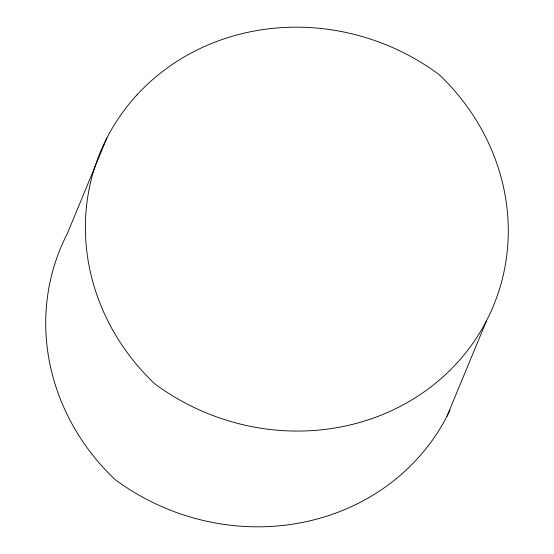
<?xml version="1.0" encoding="UTF-8"?>
<svg xmlns="http://www.w3.org/2000/svg" width="554" height="554" viewBox="0 0 554 554"><rect width="100%" height="100%" fill="white"/><g stroke="black" fill="none" stroke-linecap="round" stroke-linejoin="round"><path stroke-width="0.83" d="M106.998 137.787L67.339 233.539A224.716 208.789 22.5 0 0 114.92 479.445A224.716 208.789 22.5 0 0 450.021 410.092M447.002 416.213L486.661 320.461M137.053 94.803A224.716 208.789 22.5 0 0 154.587 383.693A224.716 208.789 22.5 0 0 456.607 363.438A224.716 208.789 22.5 0 0 439.08 74.555A224.716 208.789 22.5 0 0 137.053 94.803"/></g></svg>
